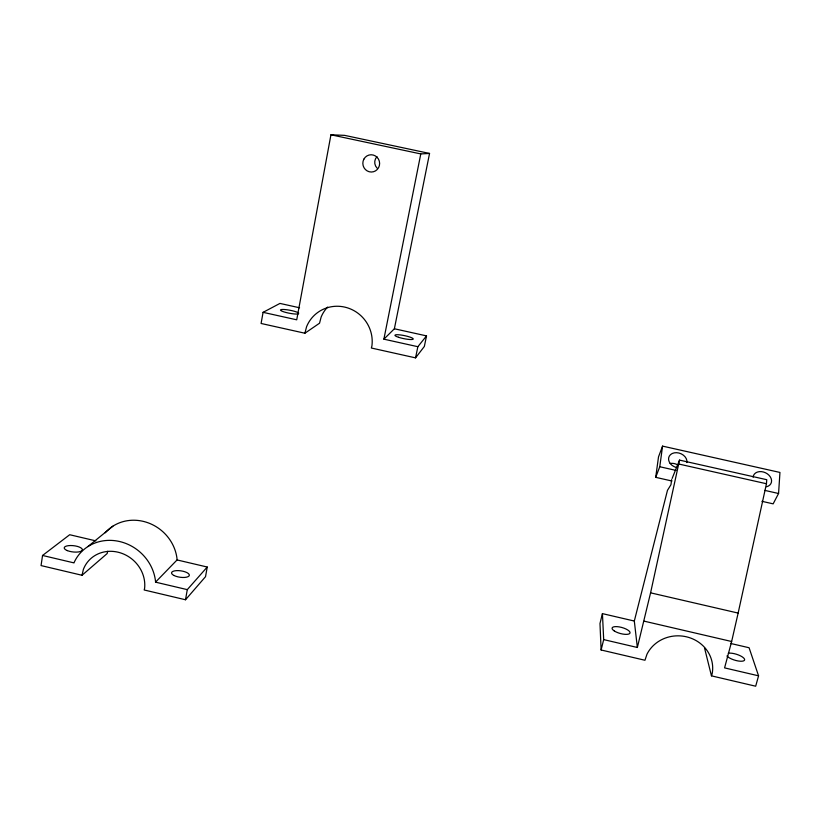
<?xml version="1.0" encoding="UTF-8"?>
<svg xmlns="http://www.w3.org/2000/svg" width="821" height="821" viewBox="0 0 821 821"><rect width="100%" height="100%" fill="white"/><g stroke="black" fill="none" stroke-linecap="round" stroke-linejoin="round"><path stroke-width="1.23" d="M155.528 582.151L177.069 559.943L207.241 567.034L187.28 589.642L155.528 582.151L155.549 581.596A44.016 40.373 39.8 0 0 119.743 541.552A44.016 40.373 39.8 0 0 74.167 562.385L74.013 562.898L42.548 555.468L41.05 565.577L82.028 575.275L107.182 553.528L107.705 551.281M177.069 559.943L177.09 559.429A41.779 38.546 40.1 0 0 148.344 522.905A41.779 38.546 40.1 0 0 105.221 532.798M383.889 339.165L420.783 153.927L429.547 153.445L394.378 328.769L383.889 339.165L417.848 346.708L426.53 335.892L394.378 328.769M761.919 501.313L773.156 503.848L778.565 493.493L779.95 472.444L662.568 446.121L658.524 456.825L655.702 477.34L671.937 481.003M704.51 647.872L711.458 675.847L755.679 686.212L758.563 675.827L724.584 667.884L731.644 641.509L738.141 613.082L766.455 483.743L766.752 479.7L679.531 460.109L672.132 478.448M637.353 647.482L634.315 621.045L602.429 613.626L603.692 639.61L637.353 647.482L650.581 592.834L679.531 460.109M671.67 479.597L670.952 484.718L667.473 490.332L634.315 621.045M655.702 477.34L659.766 466.739L662.568 446.121M82.028 575.275L83.383 569.384A32.737 30.028 39.8 0 1 120.133 552.769A32.737 30.028 39.8 0 1 144.64 588.113L144.188 589.981L185.515 599.761L187.28 589.642M207.241 567.034L205.527 576.67L185.515 599.761M299.562 307.772L279.951 303.421L263.079 312.339L261.088 323.474L304.899 333.223L319.543 323.197L321.144 317.029A32.778 31.886 49.9 0 1 327.641 307.075M429.547 153.445L344.604 135.362L330.945 134.788L296.72 319.81L263.079 312.339M304.899 333.223L306.572 326.727A34.636 33.599 48.9 0 1 346.821 307.649A34.636 33.599 48.9 0 1 371.913 345.959L371.359 348.022L415.549 357.864L417.848 346.708M426.53 335.892L424.344 346.462L415.549 357.864M602.429 613.626L599.987 623.498L601.116 649.986L644.957 660.258L646.979 654.214A34.451 32.04 3.1 0 1 688.675 637.404A34.451 32.04 3.1 0 1 712.125 673.928L711.458 675.847M601.116 649.986L603.692 639.61M87.898 546.591L112.867 526.189M42.548 555.468L69.693 534.728L95.862 540.875M330.945 134.788L420.783 153.927M679.029 464.081L766.455 483.743M659.766 466.739L676.022 470.402M764.813 490.394L778.565 493.493M650.581 592.834L738.141 613.082M644.146 621.158L731.644 641.509M730.536 643.438L749.091 647.748L758.563 675.827M753.114 477.196A9.606 7.256 24.5 0 1 767.44 473.902A9.606 7.256 24.5 0 1 766.486 486.761M676.494 467.518A9.452 7.286 21 0 1 668.633 457.974A9.452 7.286 21 0 1 678.977 453.038A9.452 7.286 21 0 1 686.869 462.572M670.1 463.506A9.349 7.256 21.2 0 1 677.038 464.532M728.319 653.218A9.554 3.079 17.2 0 1 742.358 656.944A9.554 3.079 17.2 0 1 740.244 661.223A9.554 3.079 17.2 0 1 726.934 656M298.526 313.848A9.38 1.519 10.8 0 1 284.117 311.949A9.38 1.519 10.8 0 1 284.784 309.538A9.38 1.519 10.8 0 1 298.741 313.088M377.147 168.213A8.159 7.933 80.3 0 1 376.952 156.678M614.324 630.98A9.318 3.11 15.5 0 0 629.615 633.596A9.318 3.11 15.5 0 0 619.229 626.905A9.318 3.11 15.5 0 0 614.324 630.98M363.888 159.13A8.641 8.384 78.9 0 0 371.379 172.03A8.641 8.384 78.9 0 0 378.43 159.038A8.641 8.384 78.9 0 0 363.888 159.13M398.534 337.277A9.37 1.55 11.6 0 0 413.189 339.135A9.37 1.55 11.6 0 0 400.515 334.958A9.37 1.55 11.6 0 0 398.534 337.277M173.97 575.48A8.99 3.233 8.1 0 0 188.984 576.034A8.99 3.233 8.1 0 0 178.373 570.616A8.99 3.233 8.1 0 0 173.97 575.48M67.332 550.604A9.103 3.14 6.5 0 0 82.192 550.327A9.103 3.14 6.5 0 0 70.421 545.534A9.103 3.14 6.5 0 0 67.332 550.604"/></g></svg>
